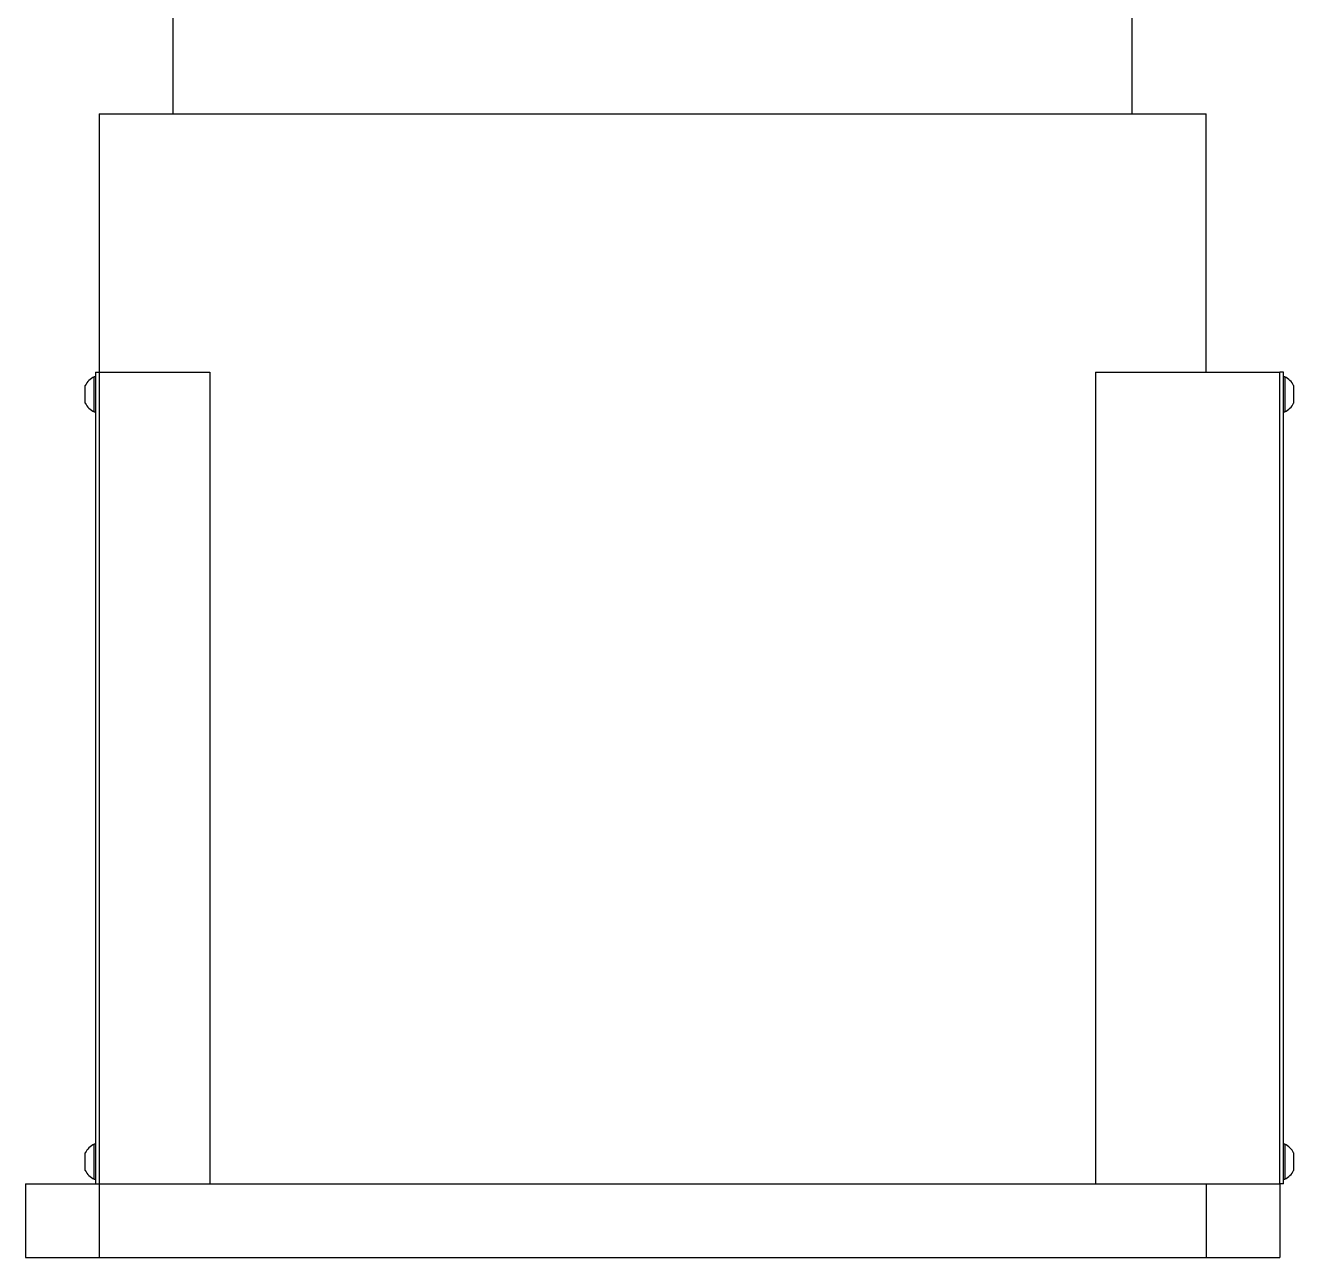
# Model space of a CAD drawing. Header units: millimetres. Extents: x -551930 to 36223, y -1733730 to 8014.
# Drawn here: x -551641.61 to -551602.94, y -1733559.6 to -1733522.03 of the extents above; entities that cross this region are included whole.
import ezdxf

# ---------------------------------------------------------------- set-up
doc = ezdxf.new("R2010")
doc.units = ezdxf.units.MM
doc.layers.get('0').update_dxf_attribs({"lineweight": 35})

msp = doc.modelspace()

# ---------------------------------------------------------------- linework, layer by layer
at = {"color": 7, "linetype": 'Continuous', "lineweight": 25}
for p, q in [((-551637.113, -1733520.228), (-551637.113, -1733524.728)), ((-551607.863, -1733524.728), (-551607.863, -1733520.228)), ((-551639.363, -1733524.728), (-551639.363, -1733532.603)), ((-551639.363, -1733524.728), (-551622.488, -1733524.728)), ((-551622.488, -1733524.728), (-551605.613, -1733524.728)), ((-551605.613, -1733532.603), (-551605.613, -1733524.728)), ((-551639.476, -1733532.743), (-551639.519, -1733532.743)), ((-551639.519, -1733532.841), (-551639.519, -1733532.743)), ((-551639.519, -1733533.812), (-551639.519, -1733532.841)), ((-551639.476, -1733532.603), (-551639.363, -1733532.603)), ((-551639.476, -1733532.603), (-551639.476, -1733557.353)), ((-551639.363, -1733532.603), (-551639.363, -1733557.353)), ((-551639.363, -1733532.603), (-551635.988, -1733532.603)), ((-551635.988, -1733532.603), (-551635.988, -1733557.353)), ((-551608.988, -1733532.603), (-551608.988, -1733557.353)), ((-551608.988, -1733532.603), (-551603.363, -1733532.603)), ((-551603.363, -1733557.353), (-551603.363, -1733532.603)), ((-551603.251, -1733532.603), (-551603.363, -1733532.603)), ((-551603.251, -1733557.353), (-551603.251, -1733532.603)), ((-551603.208, -1733532.743), (-551603.251, -1733532.743)), ((-551603.208, -1733532.743), (-551603.208, -1733533.812)), ((-551639.785, -1733533.06), (-551639.785, -1733533.011)), ((-551639.785, -1733533.545), (-551639.785, -1733533.06)), ((-551602.942, -1733533.011), (-551602.942, -1733533.545)), ((-551639.519, -1733533.812), (-551639.476, -1733533.812)), ((-551603.251, -1733533.812), (-551603.208, -1733533.812)), ((-551639.785, -1733556.46), (-551639.785, -1733556.411)), ((-551639.785, -1733556.945), (-551639.785, -1733556.46)), ((-551639.476, -1733556.143), (-551639.519, -1733556.143)), ((-551639.519, -1733556.241), (-551639.519, -1733556.143)), ((-551639.519, -1733557.212), (-551639.519, -1733556.241)), ((-551603.208, -1733556.143), (-551603.251, -1733556.143)), ((-551603.208, -1733556.143), (-551603.208, -1733557.212)), ((-551602.942, -1733556.411), (-551602.942, -1733556.945)), ((-551639.519, -1733557.212), (-551639.476, -1733557.212)), ((-551603.251, -1733557.212), (-551603.208, -1733557.212)), ((-551641.613, -1733557.353), (-551641.613, -1733559.603)), ((-551641.613, -1733557.353), (-551639.363, -1733557.353)), ((-551639.363, -1733557.353), (-551639.363, -1733559.603)), ((-551639.363, -1733557.353), (-551605.613, -1733557.353)), ((-551605.613, -1733557.353), (-551605.613, -1733559.603)), ((-551605.613, -1733557.353), (-551603.363, -1733557.353)), ((-551603.251, -1733557.353), (-551603.363, -1733557.353)), ((-551603.363, -1733557.353), (-551603.363, -1733559.603)), ((-551641.613, -1733559.603), (-551639.363, -1733559.603)), ((-551639.363, -1733559.603), (-551605.613, -1733559.603)), ((-551605.613, -1733559.603), (-551603.363, -1733559.603))]:
    msp.add_line(p, q, dxfattribs=at)
for centre, start, end in [((-551639.25, -1733533.278), 116.6616, 153.4591), ((-551603.476, -1733533.278), 26.5409, 63.3384), ((-551639.25, -1733533.278), 206.5409, 243.3384), ((-551603.476, -1733533.278), 296.6616, 333.4591), ((-551639.25, -1733556.678), 116.6616, 153.4591), ((-551603.476, -1733556.678), 26.5409, 63.3384), ((-551639.25, -1733556.678), 206.5409, 243.3384), ((-551603.476, -1733556.678), 296.6616, 333.4591)]:
    msp.add_arc(centre, 0.598, start, end, dxfattribs=at)

doc.saveas('drawing.dxf')
